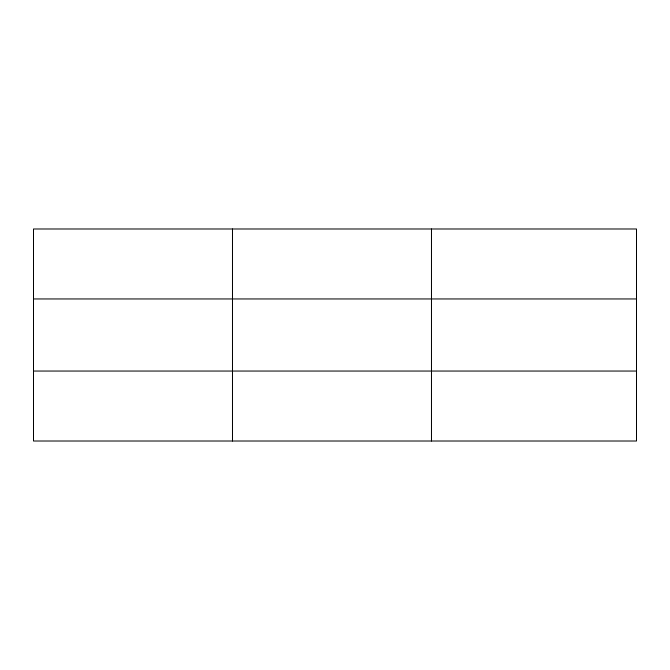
<?xml version="1.0" encoding="UTF-8"?>
<svg xmlns="http://www.w3.org/2000/svg" width="670" height="670" viewBox="0 0 670 670"><rect width="100%" height="100%" fill="white"/><g stroke="black" fill="none" stroke-linecap="round" stroke-linejoin="round"><path stroke-width="1" d="M232.49 441.011L232.49 228.989M431.48 441.011L431.48 228.989M33.5 298.954L636.5 298.954M33.5 371.046L636.5 371.046M636.5 423.524L636.5 441.011L33.5 441.011L33.5 228.989L636.5 228.989L636.5 423.524"/></g></svg>
